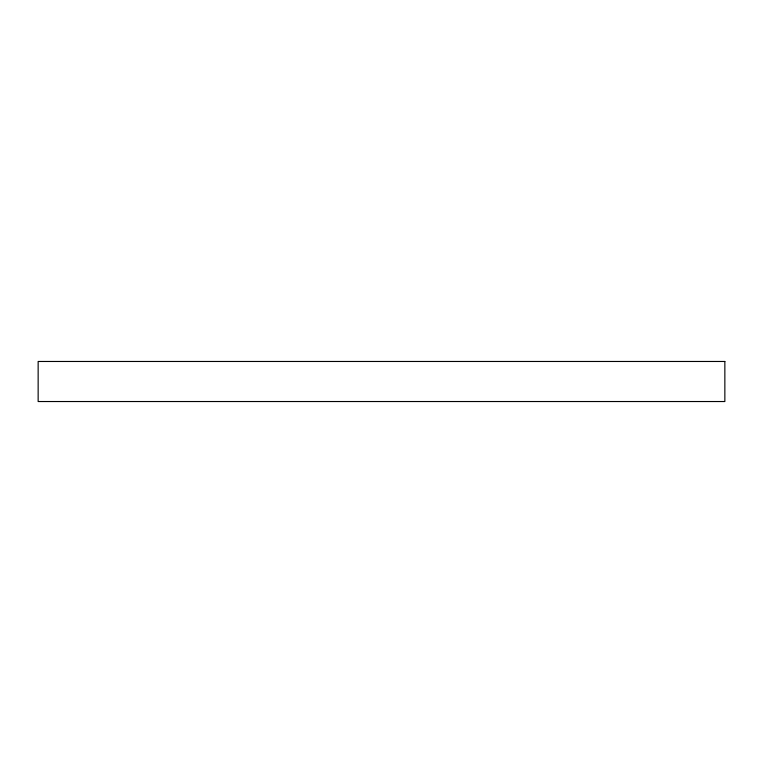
<?xml version="1.0" encoding="UTF-8"?>
<svg xmlns="http://www.w3.org/2000/svg" width="763" height="763" viewBox="0 0 763 763"><rect width="100%" height="100%" fill="white"/><g stroke="black" fill="none" stroke-linecap="round" stroke-linejoin="round"><path stroke-width="1.14" d="M724.85 361.471L38.15 361.471L38.15 401.529L724.85 401.529L724.85 361.471"/></g></svg>
